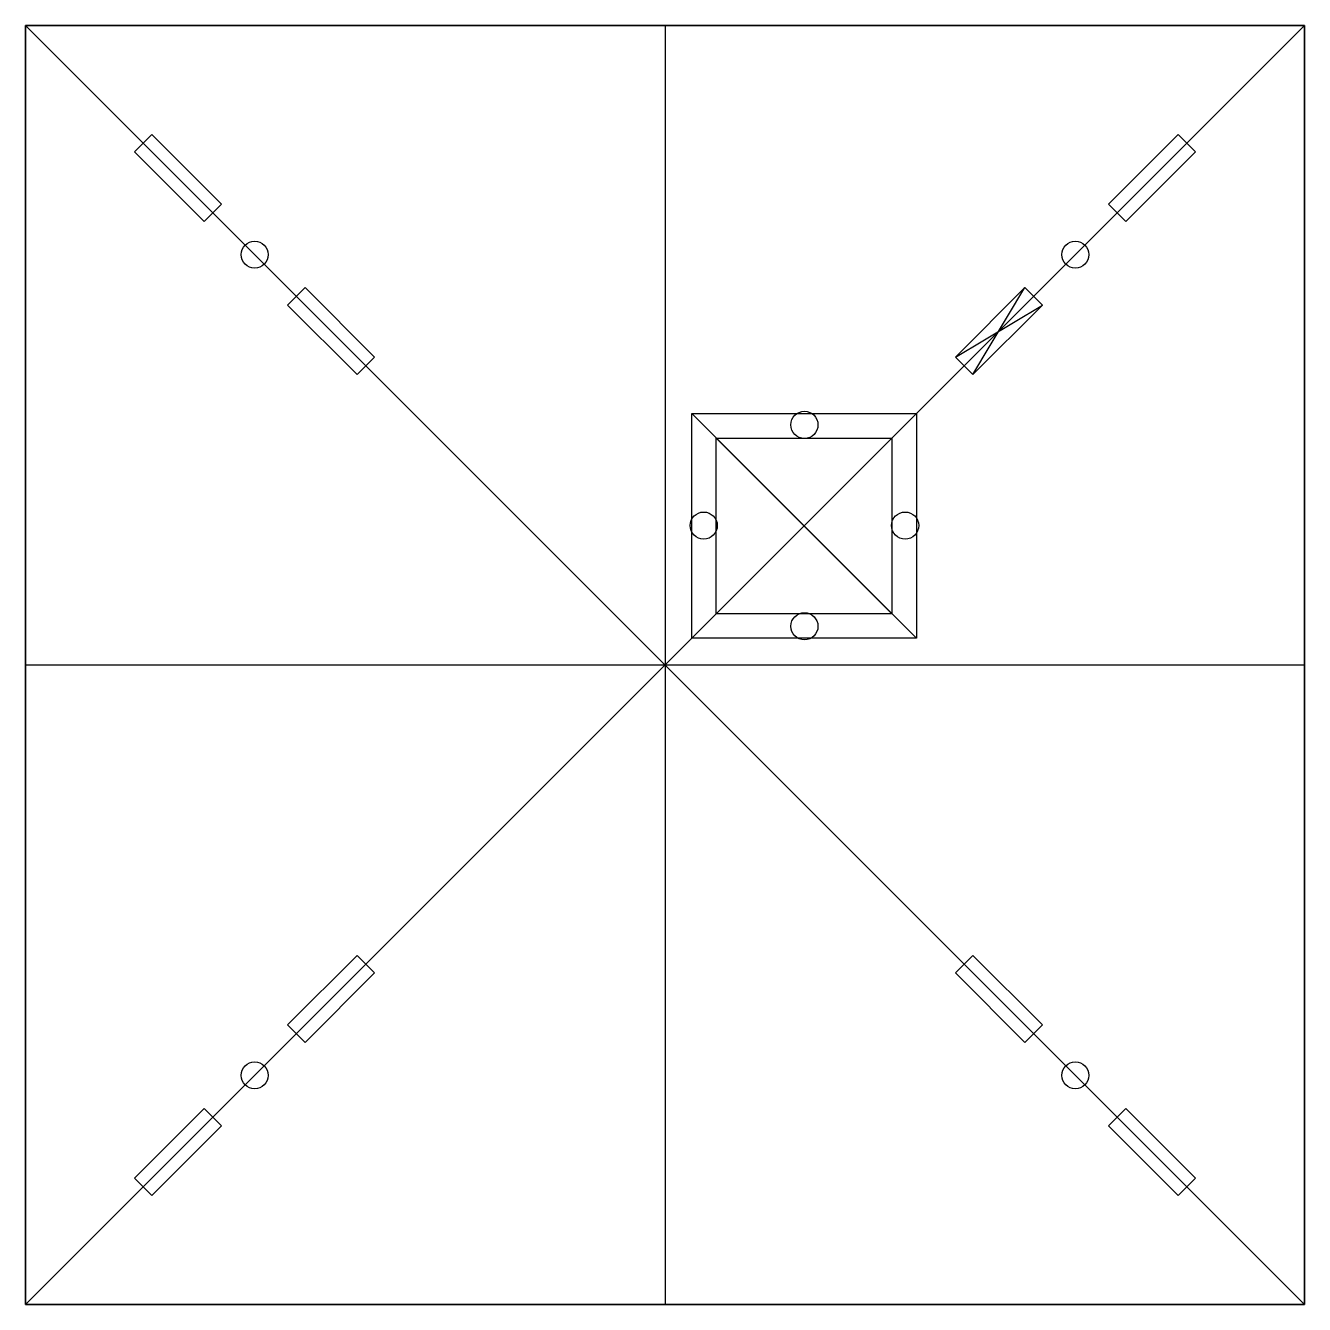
# Model space of a CAD drawing. Header units: millimetres. Extents: x -83 to 83, y -83 to 83.
import ezdxf

# ---------------------------------------------------------------- set-up
doc = ezdxf.new("R2010")
doc.units = ezdxf.units.MM
doc.layers.get('0').update_dxf_attribs({"linetype": 'CONTINUOUS'})

msp = doc.modelspace()

# ---------------------------------------------------------------- linework, layer by layer
for p, q in [((-82.55, 82.55), (82.55, -82.55)), ((82.55, 82.55), (-82.55, 82.55)), ((-82.55, 82.55), (-82.55, -82.55)), ((82.55, 82.55), (-82.55, -82.55)), ((0, 82.55), (0, -82.55)), ((82.55, -82.55), (82.55, 82.55)), ((37.49, 39.74), (46.47, 48.72)), ((39.74, 37.49), (46.47, 48.72)), ((46.47, 48.72), (48.72, 46.47)), ((37.49, 39.74), (48.72, 46.47)), ((48.72, 46.47), (39.74, 37.49)), ((39.74, 37.49), (37.49, 39.74)), ((3.45, 3.45), (3.45, 32.47)), ((3.45, 32.47), (32.47, 32.47)), ((32.47, 3.45), (3.45, 32.47)), ((3.45, 3.45), (32.47, 32.47)), ((32.47, 32.47), (32.47, 3.45)), ((6.62, 6.62), (6.62, 29.3)), ((6.62, 29.3), (29.3, 29.3)), ((29.3, 6.62), (6.62, 29.3)), ((6.62, 6.62), (29.3, 29.3)), ((29.3, 29.3), (29.3, 6.62)), ((29.3, 6.62), (6.62, 6.62)), ((32.47, 3.45), (3.45, 3.45)), ((-82.55, 0), (82.55, 0)), ((-82.55, -82.55), (82.55, -82.55))]:
    msp.add_line(p, q)
for points in [[(82.55, -82.55), (-82.55, -82.55), (-82.55, 82.55), (82.55, 82.55)], [(-57.25, 59.49), (-66.23, 68.47), (-68.47, 66.23), (-59.49, 57.25)], [(-59.49, 57.25), (-68.47, 66.23), (-66.23, 68.47), (-57.25, 59.49)], [(57.25, 59.49), (59.49, 57.25), (68.47, 66.23), (66.23, 68.47)], [(59.49, 57.25), (57.25, 59.49), (66.23, 68.47), (68.47, 66.23)], [(-48.72, 46.47), (-39.74, 37.49), (-37.49, 39.74), (-46.47, 48.72)], [(-37.49, 39.74), (-46.47, 48.72), (-48.72, 46.47), (-39.74, 37.49)], [(39.74, 37.49), (48.72, 46.47), (46.47, 48.72), (37.49, 39.74)], [(-37.49, -39.74), (-39.74, -37.49), (-48.72, -46.47), (-46.47, -48.72)], [(-48.72, -46.47), (-46.47, -48.72), (-37.49, -39.74), (-39.74, -37.49)], [(39.74, -37.49), (37.49, -39.74), (46.47, -48.72), (48.72, -46.47)], [(39.74, -37.49), (37.49, -39.74), (46.47, -48.72), (48.72, -46.47)], [(-59.49, -57.25), (-68.47, -66.23), (-66.23, -68.47), (-57.25, -59.49)], [(-68.47, -66.23), (-59.49, -57.25), (-57.25, -59.49), (-66.23, -68.47)], [(59.49, -57.25), (57.25, -59.49), (66.23, -68.47), (68.47, -66.23)], [(57.25, -59.49), (59.49, -57.25), (68.47, -66.23), (66.23, -68.47)]]:
    msp.add_lwpolyline(points, close=True)
for centre in [(-52.98, 52.98), (-52.98, 52.98), (52.98, 52.98), (52.98, 52.98), (18, 31), (5, 18), (31, 18), (18, 5), (-52.98, -52.98), (-52.98, -52.98), (52.98, -52.98), (52.98, -52.98)]:
    msp.add_circle(centre, 1.75)

doc.saveas('drawing.dxf')
